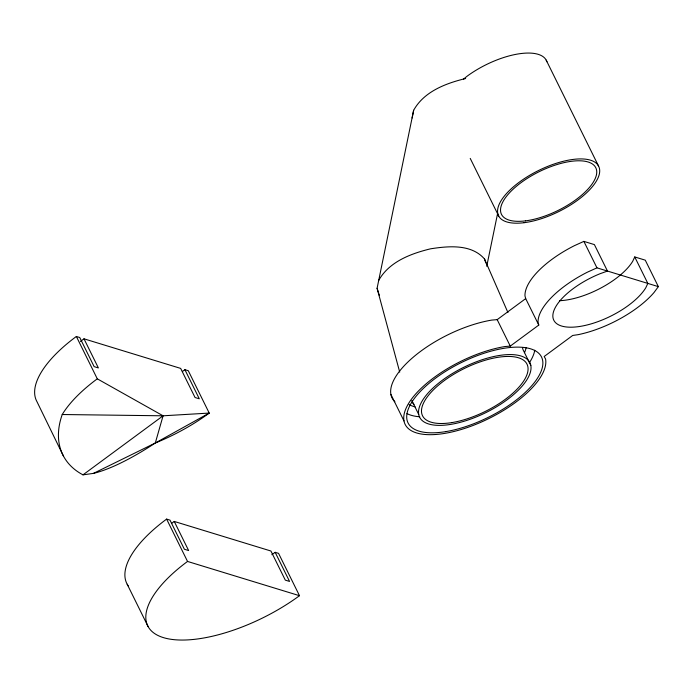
<?xml version="1.0" encoding="UTF-8"?>
<svg xmlns="http://www.w3.org/2000/svg" width="693" height="693" viewBox="0 0 693 693"><rect width="100%" height="100%" fill="white"/><g stroke="black" fill="none" stroke-linecap="round" stroke-linejoin="round"><path stroke-width="1.04" d="M399.714 372.106L377.087 288.279L413.652 110.282C424.038 91.502 445.876 83.307 465.653 78.517M412.118 117.992L413.652 110.282M486.737 266.285L497.617 213.401M63.47 456.089L36.928 401.611A106.809 43.78 -26.3 0 1 76.36 336.477L97.289 378.828A106.809 43.78 -26.3 0 0 62.231 414.518A109.866 67.195 -27.7 0 0 82.987 474.852L93.468 473.38L155.31 443L163.072 415.8L209.225 413.08L188.297 370.729L184.91 369.698A100.338 41.13 -26.3 0 1 182.424 371.491M658.35 286.633L596.95 267.844L587.395 272.184A68.78 28.196 -26.3 0 0 538.063 322.41L538.782 325.078L510.265 346.11L504.859 346.552A77.677 31.843 -26.3 0 0 406.159 408.038A77.677 31.843 -26.3 0 0 468.529 427.122A77.677 31.843 -26.3 0 0 545.564 359.009L544.187 356.488L572.704 335.455L578.109 334.667A68.78 28.196 -26.3 0 0 653.993 292.559L658.35 286.633L645.27 260.17L634.745 256.947L632.7 261.313A52.599 21.561 -26.3 0 1 559.771 300.693M378.621 280.57C389.007 261.789 410.836 253.595 430.622 248.804C448.536 246.015 471.405 243.841 484.546 259.026L507.943 312.569M463.556 79.089L467.056 76.239A55.83 22.886 -26.3 0 1 546.89 61.755M82.987 474.852L163.072 415.8L97.289 378.828M394.906 401.767A77.677 31.843 -26.3 0 1 413.738 356.765A77.677 31.843 -26.3 0 1 491.779 320.088L497.184 319.646L525.701 298.614L524.982 295.946A68.78 28.196 -26.3 0 1 574.315 245.72L583.87 241.381L594.395 244.603L607.475 271.067L599.947 273.761A52.599 21.561 -26.3 0 0 553.135 313.227A52.599 21.561 -26.3 0 0 589.483 324.35A52.599 21.561 -26.3 0 0 645.781 287.777L647.825 283.411L634.745 256.947M155.31 443L209.225 413.08A106.809 43.78 -26.3 0 1 155.31 443A109.866 29.201 -37.3 0 1 93.468 473.38M62.231 414.518L163.072 415.8M76.36 336.477L79.747 337.517L94.135 366.632L98.38 367.931L83.992 338.816A92.247 37.812 -26.3 0 0 80.44 341.502M83.992 338.816L180.665 368.399L195.054 397.513L199.298 398.804L184.91 369.698M128.188 585.854A106.809 43.78 -26.3 0 1 166.615 519.1L170.002 520.14L184.39 549.254L188.635 550.545L174.246 521.439A92.247 37.812 -26.3 0 0 171.578 523.44M174.246 521.439L270.92 551.013L285.308 580.128L289.553 581.427L275.164 552.312A100.338 41.13 -26.3 0 1 271.847 554.712M275.164 552.312L278.56 553.352L299.489 595.694A106.809 43.78 -26.3 0 1 163.435 637.621A106.809 43.78 -26.3 0 1 187.543 561.443L166.615 519.1M187.543 561.443L299.489 595.694M546.179 60.1L598.501 165.965M583.87 241.381L596.95 267.844M470.226 158.402L498.769 216.147M525.701 298.614L538.782 325.078M530.821 365.462A61.495 25.208 -26.3 0 0 442.55 380.111A61.495 25.208 -26.3 0 0 450.961 424.35A61.495 25.208 -26.3 0 0 530.821 365.462L522.972 349.584A61.495 25.208 -26.3 0 0 522.453 347.747M497.184 319.646L510.265 346.11M411.807 400.476L418.737 414.492M390.904 394.473L403.984 420.937M127.183 584.225L148.111 626.576M484.546 259.026L485.802 263.002M377.087 288.279L379.288 295.235M534.753 350.242A74.446 30.518 -26.3 0 1 529.279 362.872M419.811 416.788A74.446 30.518 -26.3 0 1 406.964 413.591M526.108 347.747A67.975 27.859 -26.3 0 1 524.497 352.676M415.098 406.852A67.975 27.859 -26.3 0 1 409.139 404.634M414.05 404.383A61.495 25.208 -26.3 0 1 412.24 402.139M524.038 222.704A55.83 22.886 -26.3 0 0 599.696 170.365A55.83 22.886 -26.3 0 0 522.175 180.102A55.83 22.886 -26.3 0 0 524.038 222.704M525.459 220.868A52.599 21.561 -26.3 0 0 596.734 171.561A52.599 21.561 -26.3 0 0 523.709 180.743A52.599 21.561 -26.3 0 0 525.459 220.868M452.217 422.539A58.264 23.883 -26.3 0 0 527.867 366.753A58.264 23.883 -26.3 0 0 444.248 380.63A58.264 23.883 -26.3 0 0 452.217 422.539M445.945 431.583A74.446 30.518 -26.3 0 0 542.619 360.299A74.446 30.518 -26.3 0 0 435.767 378.04A74.446 30.518 -26.3 0 0 445.945 431.583"/></g></svg>
